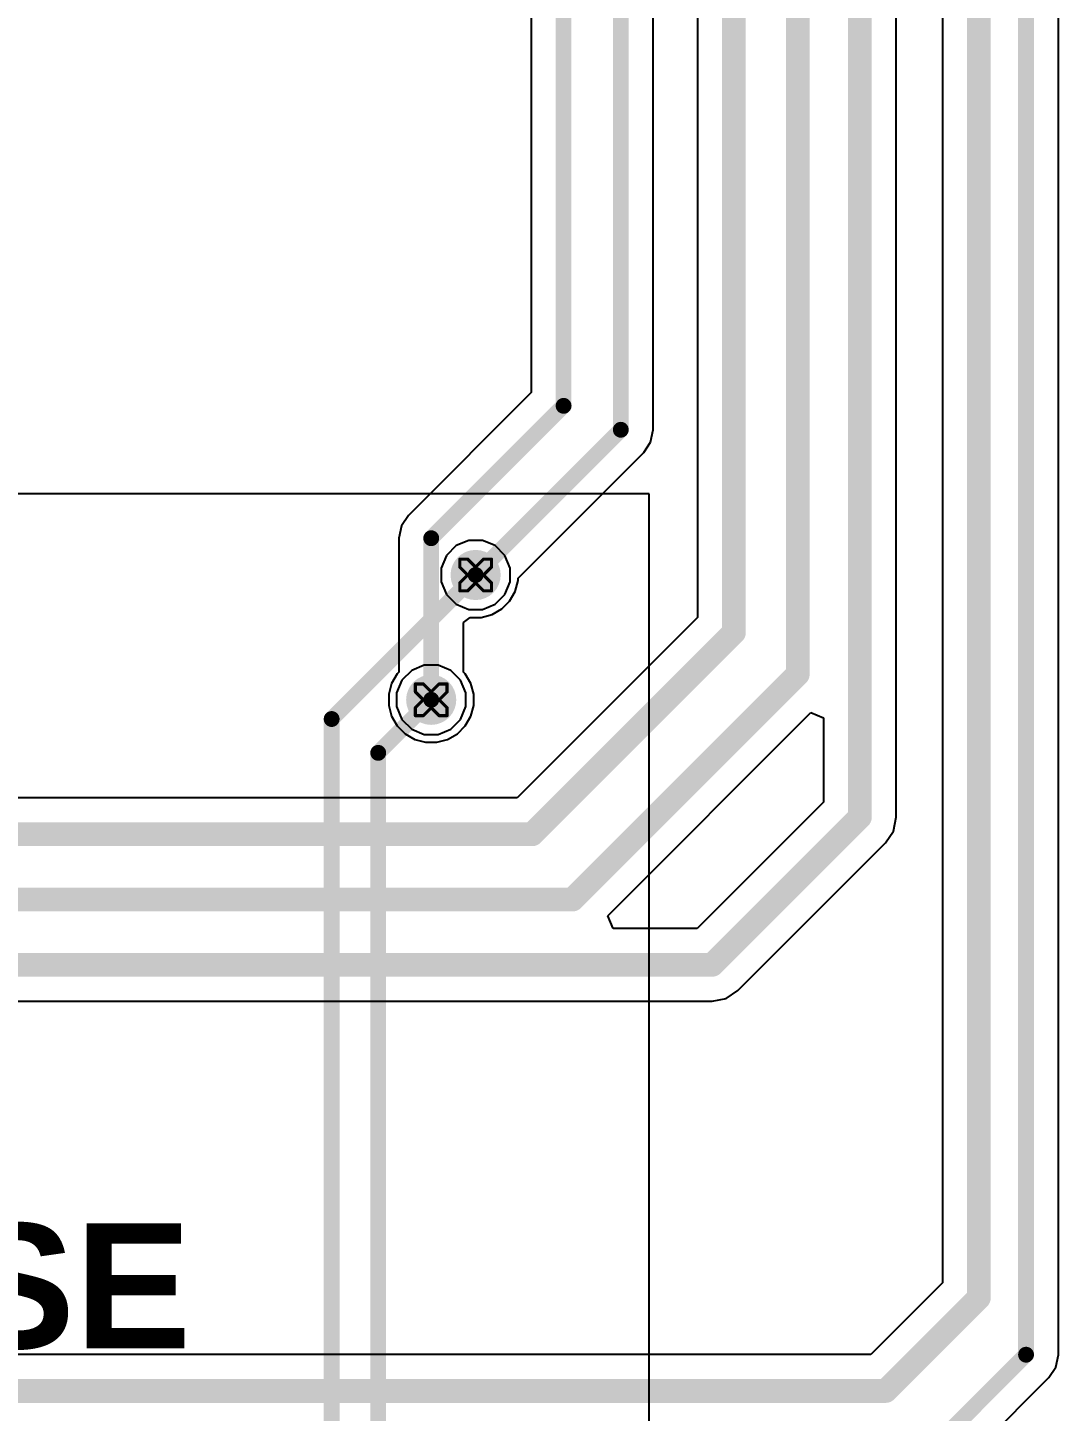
# Model space of a CAD drawing. Header units: inches. Extents: x 0 to 5379, y 0 to 5429.
# Drawn here: x 238.45 to 254.98, y 22.74 to 44.91 of the extents above; entities that cross this region are included whole.
import ezdxf

# ---------------------------------------------------------------- set-up
doc = ezdxf.new("R2010")
doc.units = ezdxf.units.IN
for name, color, linetype in [('Bottom Layer', 5, 'Continuous'), ('Bottom Solder', 6, 'Continuous'), ('Drill Drawing', 1, 'Continuous'), ('GND01', 16, 'Continuous'), ('GND02', 76, 'Continuous'), ('PWR', 156, 'Continuous'), ('SIG 01', 90, 'Continuous'), ('Top Layer', 1, 'Continuous'), ('Top Overlay', 2, 'Continuous'), ('Top Solder', 216, 'Continuous'), ('Via Holes', 16, 'Continuous')]:
    doc.layers.add(name, color=color, linetype=linetype)
doc.styles.add('Arial_Bold', font='', dxfattribs={"height": 0.2})
doc.styles.get('Arial_Bold').set_extended_font_data('Arial', bold=True)

msp = doc.modelspace()

# ---------------------------------------------------------------- hatches: boundary and pattern name
at = {"layer": 'Bottom Layer'}
h = msp.add_hatch(color=5, dxfattribs=at)
edge = h.paths.add_edge_path()
edge.add_arc((245.635, 36.138), 0.3, 0, 360)
h = msp.add_hatch(color=5, dxfattribs=at)
edge = h.paths.add_edge_path()
edge.add_arc((244.923, 34.138), 0.3, 0, 360)
at = {"layer": 'Bottom Solder'}
h = msp.add_hatch(color=6, dxfattribs=at)
edge = h.paths.add_edge_path()
edge.add_arc((245.635, 36.138), 0.402, 0, 360)
h = msp.add_hatch(color=6, dxfattribs=at)
edge = h.paths.add_edge_path()
edge.add_arc((244.923, 34.138), 0.402, 0, 360)
at = {"layer": 'GND01'}
h = msp.add_hatch(color=16, dxfattribs=at)
edge = h.paths.add_edge_path()
edge.add_arc((245.635, 36.138), 0.3, 0, 360)
h = msp.add_hatch(color=16, dxfattribs=at)
edge = h.paths.add_edge_path()
edge.add_arc((244.923, 34.138), 0.3, 0, 360)
at = {"layer": 'GND02'}
h = msp.add_hatch(color=76, dxfattribs=at)
edge = h.paths.add_edge_path()
edge.add_arc((245.635, 36.138), 0.3, 0, 360)
h = msp.add_hatch(color=76, dxfattribs=at)
edge = h.paths.add_edge_path()
edge.add_arc((244.923, 34.138), 0.3, 0, 360)
at = {"layer": 'PWR'}
h = msp.add_hatch(color=156, dxfattribs=at)
edge = h.paths.add_edge_path()
edge.add_arc((245.635, 36.138), 0.3, 0, 360)
h = msp.add_hatch(color=156, dxfattribs=at)
edge = h.paths.add_edge_path()
edge.add_arc((244.923, 34.138), 0.3, 0, 360)
at = {"layer": 'SIG 01'}
h = msp.add_hatch(color=90, dxfattribs=at)
edge = h.paths.add_edge_path()
edge.add_arc((245.635, 36.138), 0.3, 0, 360)
h = msp.add_hatch(color=90, dxfattribs=at)
edge = h.paths.add_edge_path()
edge.add_arc((244.923, 34.138), 0.3, 0, 360)
at = {"layer": 'Top Layer'}
h = msp.add_hatch(color=1, dxfattribs=at)
edge = h.paths.add_edge_path()
edge.add_arc((245.635, 36.138), 0.3, 0, 360)
h = msp.add_hatch(color=1, dxfattribs=at)
edge = h.paths.add_edge_path()
edge.add_arc((244.923, 34.138), 0.3, 0, 360)
at = {"layer": 'Top Solder'}
h = msp.add_hatch(color=216, dxfattribs=at)
edge = h.paths.add_edge_path()
edge.add_arc((245.635, 36.138), 0.402, 0, 360)
h = msp.add_hatch(color=216, dxfattribs=at)
edge = h.paths.add_edge_path()
edge.add_arc((244.923, 34.138), 0.402, 0, 360)
at = {"layer": 'Via Holes'}
h = msp.add_hatch(color=7, dxfattribs=at)
edge = h.paths.add_edge_path()
edge.add_arc((245.635, 36.138), 0.15, 0, 360)
h = msp.add_hatch(color=7, dxfattribs=at)
edge = h.paths.add_edge_path()
edge.add_arc((244.923, 34.138), 0.15, 0, 360)

# ---------------------------------------------------------------- linework, layer by layer
at = {"layer": 'Bottom Layer'}
for p, q in [((245.321, 36.608), (245.166, 36.452)), ((245.525, 36.692), (245.321, 36.608)), ((245.745, 36.692), (245.525, 36.692)), ((245.949, 36.608), (245.745, 36.692)), ((246.105, 36.452), (245.949, 36.608)), ((245.166, 36.452), (245.081, 36.248)), ((246.189, 36.248), (246.105, 36.452)), ((245.081, 36.248), (245.081, 36.028)), ((246.189, 36.028), (246.189, 36.248)), ((245.081, 36.028), (245.166, 35.824)), ((246.105, 35.824), (246.189, 36.028)), ((245.166, 35.824), (245.321, 35.668)), ((245.949, 35.668), (246.105, 35.824)), ((245.321, 35.668), (245.525, 35.584)), ((245.525, 35.584), (245.745, 35.584)), ((245.745, 35.584), (245.949, 35.668)), ((244.61, 34.608), (244.454, 34.452)), ((244.813, 34.692), (244.61, 34.608)), ((245.034, 34.692), (244.813, 34.692)), ((245.237, 34.608), (245.034, 34.692)), ((245.393, 34.452), (245.237, 34.608)), ((244.454, 34.452), (244.369, 34.248)), ((245.477, 34.248), (245.393, 34.452)), ((244.369, 34.248), (244.369, 34.028)), ((245.477, 34.028), (245.477, 34.248)), ((244.369, 34.028), (244.454, 33.824)), ((245.393, 33.824), (245.477, 34.028)), ((244.454, 33.824), (244.61, 33.669)), ((245.237, 33.669), (245.393, 33.824)), ((244.61, 33.669), (244.813, 33.584)), ((244.813, 33.584), (245.034, 33.584)), ((245.034, 33.584), (245.237, 33.669))]:
    msp.add_line(p, q, dxfattribs=at)
at = {"layer": 'Drill Drawing'}
for points in [[(245.381, 36.265, 0.0508, 0.0508, 0), (245.381, 36.392, 0.0508, 0.0508, 0)], [(245.381, 36.392, 0.0508, 0.0508, 0), (245.508, 36.392, 0.0508, 0.0508, 0)], [(245.508, 36.392, 0.0508, 0.0508, 0), (245.635, 36.265, 0.0508, 0.0508, 0)], [(245.635, 36.265, 0.0508, 0.0508, 0), (245.762, 36.392, 0.0508, 0.0508, 0)], [(245.762, 36.392, 0.0508, 0.0508, 0), (245.889, 36.392, 0.0508, 0.0508, 0)], [(245.889, 36.265, 0.0508, 0.0508, 0), (245.889, 36.392, 0.0508, 0.0508, 0)], [(245.381, 36.265, 0.0508, 0.0508, 0), (245.508, 36.138, 0.0508, 0.0508, 0)], [(245.381, 36.011, 0.0508, 0.0508, 0), (245.508, 36.138, 0.0508, 0.0508, 0)], [(245.762, 36.138, 0.0508, 0.0508, 0), (245.889, 36.265, 0.0508, 0.0508, 0)], [(245.762, 36.138, 0.0508, 0.0508, 0), (245.889, 36.011, 0.0508, 0.0508, 0)], [(245.381, 35.884, 0.0508, 0.0508, 0), (245.381, 36.011, 0.0508, 0.0508, 0)], [(245.508, 35.884, 0.0508, 0.0508, 0), (245.635, 36.011, 0.0508, 0.0508, 0)], [(245.635, 36.011, 0.0508, 0.0508, 0), (245.762, 35.884, 0.0508, 0.0508, 0)], [(245.889, 35.884, 0.0508, 0.0508, 0), (245.889, 36.011, 0.0508, 0.0508, 0)], [(245.381, 35.884, 0.0508, 0.0508, 0), (245.508, 35.884, 0.0508, 0.0508, 0)], [(245.762, 35.884, 0.0508, 0.0508, 0), (245.889, 35.884, 0.0508, 0.0508, 0)], [(244.669, 34.265, 0.0508, 0.0508, 0), (244.669, 34.392, 0.0508, 0.0508, 0)], [(244.669, 34.392, 0.0508, 0.0508, 0), (244.796, 34.392, 0.0508, 0.0508, 0)], [(244.796, 34.392, 0.0508, 0.0508, 0), (244.923, 34.265, 0.0508, 0.0508, 0)], [(244.923, 34.265, 0.0508, 0.0508, 0), (245.05, 34.392, 0.0508, 0.0508, 0)], [(245.05, 34.392, 0.0508, 0.0508, 0), (245.177, 34.392, 0.0508, 0.0508, 0)], [(245.177, 34.265, 0.0508, 0.0508, 0), (245.177, 34.392, 0.0508, 0.0508, 0)], [(244.669, 34.265, 0.0508, 0.0508, 0), (244.796, 34.138, 0.0508, 0.0508, 0)], [(244.669, 34.011, 0.0508, 0.0508, 0), (244.796, 34.138, 0.0508, 0.0508, 0)], [(245.05, 34.138, 0.0508, 0.0508, 0), (245.177, 34.265, 0.0508, 0.0508, 0)], [(245.05, 34.138, 0.0508, 0.0508, 0), (245.177, 34.011, 0.0508, 0.0508, 0)], [(244.669, 33.884, 0.0508, 0.0508, 0), (244.669, 34.011, 0.0508, 0.0508, 0)], [(244.796, 33.884, 0.0508, 0.0508, 0), (244.923, 34.011, 0.0508, 0.0508, 0)], [(244.923, 34.011, 0.0508, 0.0508, 0), (245.05, 33.884, 0.0508, 0.0508, 0)], [(245.177, 33.884, 0.0508, 0.0508, 0), (245.177, 34.011, 0.0508, 0.0508, 0)], [(244.669, 33.884, 0.0508, 0.0508, 0), (244.796, 33.884, 0.0508, 0.0508, 0)], [(245.05, 33.884, 0.0508, 0.0508, 0), (245.177, 33.884, 0.0508, 0.0508, 0)]]:
    msp.add_lwpolyline(points, format="xyseb", dxfattribs=at)
for points in [[(245.369, 36.392, 0.0254, 0.0254, 1), (245.394, 36.392, 0.0254, 0.0254, 1)], [(245.369, 36.392, 0.0254, 0.0254, 1), (245.394, 36.392, 0.0254, 0.0254, 1)], [(245.496, 36.392, 0.0254, 0.0254, 1), (245.521, 36.392, 0.0254, 0.0254, 1)], [(245.496, 36.392, 0.0254, 0.0254, 1), (245.521, 36.392, 0.0254, 0.0254, 1)], [(245.75, 36.392, 0.0254, 0.0254, 1), (245.775, 36.392, 0.0254, 0.0254, 1)], [(245.75, 36.392, 0.0254, 0.0254, 1), (245.775, 36.392, 0.0254, 0.0254, 1)], [(245.877, 36.392, 0.0254, 0.0254, 1), (245.902, 36.392, 0.0254, 0.0254, 1)], [(245.877, 36.392, 0.0254, 0.0254, 1), (245.902, 36.392, 0.0254, 0.0254, 1)], [(245.369, 36.265, 0.0254, 0.0254, 1), (245.394, 36.265, 0.0254, 0.0254, 1)], [(245.369, 36.265, 0.0254, 0.0254, 1), (245.394, 36.265, 0.0254, 0.0254, 1)], [(245.496, 36.138, 0.0254, 0.0254, 1), (245.521, 36.138, 0.0254, 0.0254, 1)], [(245.496, 36.138, 0.0254, 0.0254, 1), (245.521, 36.138, 0.0254, 0.0254, 1)], [(245.623, 36.265, 0.0254, 0.0254, 1), (245.648, 36.265, 0.0254, 0.0254, 1)], [(245.623, 36.265, 0.0254, 0.0254, 1), (245.648, 36.265, 0.0254, 0.0254, 1)], [(245.75, 36.138, 0.0254, 0.0254, 1), (245.775, 36.138, 0.0254, 0.0254, 1)], [(245.75, 36.138, 0.0254, 0.0254, 1), (245.775, 36.138, 0.0254, 0.0254, 1)], [(245.877, 36.265, 0.0254, 0.0254, 1), (245.902, 36.265, 0.0254, 0.0254, 1)], [(245.877, 36.265, 0.0254, 0.0254, 1), (245.902, 36.265, 0.0254, 0.0254, 1)], [(245.369, 36.011, 0.0254, 0.0254, 1), (245.394, 36.011, 0.0254, 0.0254, 1)], [(245.369, 36.011, 0.0254, 0.0254, 1), (245.394, 36.011, 0.0254, 0.0254, 1)], [(245.623, 36.011, 0.0254, 0.0254, 1), (245.648, 36.011, 0.0254, 0.0254, 1)], [(245.623, 36.011, 0.0254, 0.0254, 1), (245.648, 36.011, 0.0254, 0.0254, 1)], [(245.877, 36.011, 0.0254, 0.0254, 1), (245.902, 36.011, 0.0254, 0.0254, 1)], [(245.877, 36.011, 0.0254, 0.0254, 1), (245.902, 36.011, 0.0254, 0.0254, 1)], [(245.369, 35.884, 0.0254, 0.0254, 1), (245.394, 35.884, 0.0254, 0.0254, 1)], [(245.369, 35.884, 0.0254, 0.0254, 1), (245.394, 35.884, 0.0254, 0.0254, 1)], [(245.496, 35.884, 0.0254, 0.0254, 1), (245.521, 35.884, 0.0254, 0.0254, 1)], [(245.496, 35.884, 0.0254, 0.0254, 1), (245.521, 35.884, 0.0254, 0.0254, 1)], [(245.75, 35.884, 0.0254, 0.0254, 1), (245.775, 35.884, 0.0254, 0.0254, 1)], [(245.75, 35.884, 0.0254, 0.0254, 1), (245.775, 35.884, 0.0254, 0.0254, 1)], [(245.877, 35.884, 0.0254, 0.0254, 1), (245.902, 35.884, 0.0254, 0.0254, 1)], [(245.877, 35.884, 0.0254, 0.0254, 1), (245.902, 35.884, 0.0254, 0.0254, 1)], [(244.657, 34.392, 0.0254, 0.0254, 1), (244.682, 34.392, 0.0254, 0.0254, 1)], [(244.657, 34.392, 0.0254, 0.0254, 1), (244.682, 34.392, 0.0254, 0.0254, 1)], [(244.784, 34.392, 0.0254, 0.0254, 1), (244.809, 34.392, 0.0254, 0.0254, 1)], [(244.784, 34.392, 0.0254, 0.0254, 1), (244.809, 34.392, 0.0254, 0.0254, 1)], [(245.038, 34.392, 0.0254, 0.0254, 1), (245.063, 34.392, 0.0254, 0.0254, 1)], [(245.038, 34.392, 0.0254, 0.0254, 1), (245.063, 34.392, 0.0254, 0.0254, 1)], [(245.165, 34.392, 0.0254, 0.0254, 1), (245.19, 34.392, 0.0254, 0.0254, 1)], [(245.165, 34.392, 0.0254, 0.0254, 1), (245.19, 34.392, 0.0254, 0.0254, 1)], [(244.657, 34.265, 0.0254, 0.0254, 1), (244.682, 34.265, 0.0254, 0.0254, 1)], [(244.657, 34.265, 0.0254, 0.0254, 1), (244.682, 34.265, 0.0254, 0.0254, 1)], [(244.784, 34.138, 0.0254, 0.0254, 1), (244.809, 34.138, 0.0254, 0.0254, 1)], [(244.784, 34.138, 0.0254, 0.0254, 1), (244.809, 34.138, 0.0254, 0.0254, 1)], [(244.911, 34.265, 0.0254, 0.0254, 1), (244.936, 34.265, 0.0254, 0.0254, 1)], [(244.911, 34.265, 0.0254, 0.0254, 1), (244.936, 34.265, 0.0254, 0.0254, 1)], [(245.038, 34.138, 0.0254, 0.0254, 1), (245.063, 34.138, 0.0254, 0.0254, 1)], [(245.038, 34.138, 0.0254, 0.0254, 1), (245.063, 34.138, 0.0254, 0.0254, 1)], [(245.165, 34.265, 0.0254, 0.0254, 1), (245.19, 34.265, 0.0254, 0.0254, 1)], [(245.165, 34.265, 0.0254, 0.0254, 1), (245.19, 34.265, 0.0254, 0.0254, 1)], [(244.657, 34.011, 0.0254, 0.0254, 1), (244.682, 34.011, 0.0254, 0.0254, 1)], [(244.657, 34.011, 0.0254, 0.0254, 1), (244.682, 34.011, 0.0254, 0.0254, 1)], [(244.911, 34.011, 0.0254, 0.0254, 1), (244.936, 34.011, 0.0254, 0.0254, 1)], [(244.911, 34.011, 0.0254, 0.0254, 1), (244.936, 34.011, 0.0254, 0.0254, 1)], [(245.165, 34.011, 0.0254, 0.0254, 1), (245.19, 34.011, 0.0254, 0.0254, 1)], [(245.165, 34.011, 0.0254, 0.0254, 1), (245.19, 34.011, 0.0254, 0.0254, 1)], [(244.657, 33.884, 0.0254, 0.0254, 1), (244.682, 33.884, 0.0254, 0.0254, 1)], [(244.657, 33.884, 0.0254, 0.0254, 1), (244.682, 33.884, 0.0254, 0.0254, 1)], [(244.784, 33.884, 0.0254, 0.0254, 1), (244.809, 33.884, 0.0254, 0.0254, 1)], [(244.784, 33.884, 0.0254, 0.0254, 1), (244.809, 33.884, 0.0254, 0.0254, 1)], [(245.038, 33.884, 0.0254, 0.0254, 1), (245.063, 33.884, 0.0254, 0.0254, 1)], [(245.038, 33.884, 0.0254, 0.0254, 1), (245.063, 33.884, 0.0254, 0.0254, 1)], [(245.165, 33.884, 0.0254, 0.0254, 1), (245.19, 33.884, 0.0254, 0.0254, 1)], [(245.165, 33.884, 0.0254, 0.0254, 1), (245.19, 33.884, 0.0254, 0.0254, 1)]]:
    msp.add_lwpolyline(points, format="xyseb", close=True, dxfattribs=at)
at = {"layer": 'GND01'}
for p, q in [((245.321, 36.608), (245.166, 36.452)), ((245.525, 36.692), (245.321, 36.608)), ((245.745, 36.692), (245.525, 36.692)), ((245.949, 36.608), (245.745, 36.692)), ((246.105, 36.452), (245.949, 36.608)), ((245.166, 36.452), (245.081, 36.248)), ((246.189, 36.248), (246.105, 36.452)), ((245.081, 36.248), (245.081, 36.028)), ((246.189, 36.028), (246.189, 36.248)), ((245.081, 36.028), (245.166, 35.824)), ((246.105, 35.824), (246.189, 36.028)), ((245.166, 35.824), (245.321, 35.668)), ((245.949, 35.668), (246.105, 35.824)), ((245.321, 35.668), (245.525, 35.584)), ((245.525, 35.584), (245.745, 35.584)), ((245.745, 35.584), (245.949, 35.668)), ((244.61, 34.608), (244.454, 34.452)), ((244.813, 34.692), (244.61, 34.608)), ((245.034, 34.692), (244.813, 34.692)), ((245.237, 34.608), (245.034, 34.692)), ((245.393, 34.452), (245.237, 34.608)), ((244.454, 34.452), (244.369, 34.248)), ((245.477, 34.248), (245.393, 34.452)), ((244.369, 34.248), (244.369, 34.028)), ((245.477, 34.028), (245.477, 34.248)), ((244.369, 34.028), (244.454, 33.824)), ((245.393, 33.824), (245.477, 34.028)), ((244.454, 33.824), (244.61, 33.669)), ((245.237, 33.669), (245.393, 33.824)), ((244.61, 33.669), (244.813, 33.584)), ((244.813, 33.584), (245.034, 33.584)), ((245.034, 33.584), (245.237, 33.669))]:
    msp.add_line(p, q, dxfattribs=at)
at = {"layer": 'GND02'}
for p, q in [((245.321, 36.608), (245.166, 36.452)), ((245.525, 36.692), (245.321, 36.608)), ((245.745, 36.692), (245.525, 36.692)), ((245.949, 36.608), (245.745, 36.692)), ((246.105, 36.452), (245.949, 36.608)), ((245.166, 36.452), (245.081, 36.248)), ((246.189, 36.248), (246.105, 36.452)), ((245.081, 36.248), (245.081, 36.028)), ((246.189, 36.028), (246.189, 36.248)), ((245.081, 36.028), (245.166, 35.824)), ((246.105, 35.824), (246.189, 36.028)), ((245.166, 35.824), (245.321, 35.668)), ((245.949, 35.668), (246.105, 35.824)), ((245.321, 35.668), (245.525, 35.584)), ((245.525, 35.584), (245.745, 35.584)), ((245.745, 35.584), (245.949, 35.668)), ((244.61, 34.608), (244.454, 34.452)), ((244.813, 34.692), (244.61, 34.608)), ((245.034, 34.692), (244.813, 34.692)), ((245.237, 34.608), (245.034, 34.692)), ((245.393, 34.452), (245.237, 34.608)), ((244.454, 34.452), (244.369, 34.248)), ((245.477, 34.248), (245.393, 34.452)), ((244.369, 34.248), (244.369, 34.028)), ((245.477, 34.028), (245.477, 34.248)), ((244.369, 34.028), (244.454, 33.824)), ((245.393, 33.824), (245.477, 34.028)), ((244.454, 33.824), (244.61, 33.669)), ((245.237, 33.669), (245.393, 33.824)), ((244.61, 33.669), (244.813, 33.584)), ((244.813, 33.584), (245.034, 33.584)), ((245.034, 33.584), (245.237, 33.669))]:
    msp.add_line(p, q, dxfattribs=at)
at = {"layer": 'PWR'}
for p, q in [((245.321, 36.608), (245.166, 36.452)), ((245.525, 36.692), (245.321, 36.608)), ((245.745, 36.692), (245.525, 36.692)), ((245.949, 36.608), (245.745, 36.692)), ((246.105, 36.452), (245.949, 36.608)), ((245.166, 36.452), (245.081, 36.248)), ((246.189, 36.248), (246.105, 36.452)), ((245.081, 36.248), (245.081, 36.028)), ((246.189, 36.028), (246.189, 36.248)), ((245.081, 36.028), (245.166, 35.824)), ((246.105, 35.824), (246.189, 36.028)), ((245.166, 35.824), (245.321, 35.668)), ((245.949, 35.668), (246.105, 35.824)), ((245.321, 35.668), (245.525, 35.584)), ((245.525, 35.584), (245.745, 35.584)), ((245.745, 35.584), (245.949, 35.668)), ((244.61, 34.608), (244.454, 34.452)), ((244.813, 34.692), (244.61, 34.608)), ((245.034, 34.692), (244.813, 34.692)), ((245.237, 34.608), (245.034, 34.692)), ((245.393, 34.452), (245.237, 34.608)), ((244.454, 34.452), (244.369, 34.248)), ((245.477, 34.248), (245.393, 34.452)), ((244.369, 34.248), (244.369, 34.028)), ((245.477, 34.028), (245.477, 34.248)), ((244.369, 34.028), (244.454, 33.824)), ((245.393, 33.824), (245.477, 34.028)), ((244.454, 33.824), (244.61, 33.669)), ((245.237, 33.669), (245.393, 33.824)), ((244.61, 33.669), (244.813, 33.584)), ((244.813, 33.584), (245.034, 33.584)), ((245.034, 33.584), (245.237, 33.669))]:
    msp.add_line(p, q, dxfattribs=at)
at = {"layer": 'SIG 01'}
for p, q in [((253.119, 91.109), (253.119, 24.797)), ((252.378, 32.257), (252.378, 90.815)), ((248.481, 38.466), (248.481, 87.727)), ((249.193, 87.511), (249.193, 35.459)), ((254.976, 23.644), (254.976, 83.236)), ((246.527, 58.012), (246.527, 39.063)), ((246.527, 39.063), (244.557, 37.093)), ((248.441, 38.267), (248.481, 38.465)), ((248.481, 38.465), (248.481, 38.466)), ((248.329, 38.099), (248.441, 38.267)), ((246.316, 36.087), (248.329, 38.099)), ((248.329, 38.099), (248.329, 38.099)), ((244.557, 37.093), (244.445, 36.925)), ((244.445, 36.925), (244.406, 36.727)), ((244.406, 36.727), (244.406, 34.583)), ((246.27, 35.875), (246.316, 36.048)), ((246.316, 36.048), (246.316, 36.087)), ((246.053, 35.593), (246.18, 35.72)), ((246.18, 35.72), (246.27, 35.875)), ((245.725, 35.457), (245.898, 35.504)), ((245.898, 35.504), (246.053, 35.593)), ((245.441, 35.377), (245.546, 35.457)), ((245.441, 34.583), (245.441, 35.377)), ((245.546, 35.457), (245.725, 35.457)), ((249.193, 35.459), (246.301, 32.567)), ((244.289, 34.401), (244.242, 34.228)), ((244.379, 34.556), (244.289, 34.401)), ((244.406, 34.583), (244.379, 34.556)), ((245.468, 34.556), (245.441, 34.583)), ((245.558, 34.401), (245.468, 34.556)), ((245.604, 34.228), (245.558, 34.401)), ((244.242, 34.228), (244.242, 34.049)), ((245.604, 34.049), (245.604, 34.228)), ((244.242, 34.049), (244.289, 33.875)), ((245.558, 33.875), (245.604, 34.049)), ((247.754, 30.677), (251.009, 33.932)), ((251.009, 33.932), (251.212, 33.848)), ((244.289, 33.875), (244.379, 33.72)), ((244.379, 33.72), (244.505, 33.593)), ((245.342, 33.593), (245.468, 33.72)), ((245.468, 33.72), (245.558, 33.875)), ((251.212, 33.848), (251.212, 32.499)), ((244.505, 33.593), (244.661, 33.504)), ((244.661, 33.504), (244.834, 33.457)), ((245.013, 33.457), (245.186, 33.504)), ((245.186, 33.504), (245.342, 33.593)), ((244.834, 33.457), (245.013, 33.457)), ((246.301, 32.567), (186.319, 32.567)), ((251.212, 32.499), (249.188, 30.474)), ((252.333, 32.034), (252.378, 32.257)), ((252.207, 31.845), (252.333, 32.034)), ((249.841, 29.48), (252.207, 31.845)), ((247.838, 30.474), (247.754, 30.677)), ((249.188, 30.474), (247.838, 30.474)), ((231.086, 29.309), (249.429, 29.309)), ((249.429, 29.309), (249.652, 29.353)), ((249.652, 29.353), (249.841, 29.48)), ((253.119, 24.797), (251.968, 23.646)), ((251.968, 23.646), (214.508, 23.646)), ((254.937, 23.445), (254.976, 23.644)), ((254.824, 23.277), (254.937, 23.445)), ((253.228, 21.681), (254.824, 23.277))]:
    msp.add_line(p, q, dxfattribs=at)
for points in [[(254.458, 23.644, 0.254, 0.254, 0), (254.458, 93.042, 0.254, 0.254, 0)], [(253.702, 24.556, 0.381, 0.381, 0), (253.702, 91.35, 0.381, 0.381, 0)], [(251.795, 32.257, 0.381, 0.381, 0), (251.795, 90.815, 0.381, 0.381, 0)], [(247.963, 38.465, 0.254, 0.254, 0), (247.963, 87.727, 0.254, 0.254, 0)], [(249.776, 35.217, 0.381, 0.381, 0), (249.776, 87.511, 0.381, 0.381, 0)], [(247.045, 38.848, 0.254, 0.254, 0), (247.045, 87.347, 0.254, 0.254, 0)], [(250.799, 34.546, 0.381, 0.381, 0), (250.799, 85.258, 0.381, 0.381, 0)], [(244.923, 36.727, 0.254, 0.254, 0), (247.045, 38.848, 0.254, 0.254, 0)], [(245.635, 36.138, 0.254, 0.254, 0), (247.963, 38.465, 0.254, 0.254, 0)], [(244.923, 34.138, 0.254, 0.254, 0), (244.923, 36.727, 0.254, 0.254, 0)], [(246.542, 31.984, 0.381, 0.381, 0), (249.776, 35.217, 0.381, 0.381, 0)], [(247.19, 30.938, 0.381, 0.381, 0), (250.799, 34.546, 0.381, 0.381, 0)], [(249.429, 29.892, 0.381, 0.381, 0), (251.795, 32.257, 0.381, 0.381, 0)], [(186.319, 31.984, 0.381, 0.381, 0), (246.542, 31.984, 0.381, 0.381, 0)], [(187.203, 30.938, 0.381, 0.381, 0), (247.19, 30.938, 0.381, 0.381, 0)], [(187.986, 29.892, 0.381, 0.381, 0), (249.429, 29.892, 0.381, 0.381, 0)], [(252.209, 23.063, 0.381, 0.381, 0), (253.702, 24.556, 0.381, 0.381, 0)], [(252.862, 22.047, 0.254, 0.254, 0), (254.458, 23.644, 0.254, 0.254, 0)], [(214.508, 23.063, 0.381, 0.381, 0), (252.209, 23.063, 0.381, 0.381, 0)]]:
    msp.add_lwpolyline(points, format="xyseb", dxfattribs=at)
for points in [[(246.982, 38.848, 0.127, 0.127, 1), (247.109, 38.848, 0.127, 0.127, 1)], [(246.982, 38.848, 0.127, 0.127, 1), (247.109, 38.848, 0.127, 0.127, 1)], [(247.899, 38.465, 0.127, 0.127, 1), (248.026, 38.465, 0.127, 0.127, 1)], [(247.899, 38.465, 0.127, 0.127, 1), (248.026, 38.465, 0.127, 0.127, 1)], [(244.86, 36.727, 0.127, 0.127, 1), (244.987, 36.727, 0.127, 0.127, 1)], [(244.86, 36.727, 0.127, 0.127, 1), (244.987, 36.727, 0.127, 0.127, 1)], [(245.572, 36.138, 0.127, 0.127, 1), (245.699, 36.138, 0.127, 0.127, 1)], [(249.68, 35.217, 0.191, 0.191, 1), (249.871, 35.217, 0.191, 0.191, 1)], [(249.68, 35.217, 0.191, 0.191, 1), (249.871, 35.217, 0.191, 0.191, 1)], [(250.703, 34.546, 0.191, 0.191, 1), (250.894, 34.546, 0.191, 0.191, 1)], [(250.703, 34.546, 0.191, 0.191, 1), (250.894, 34.546, 0.191, 0.191, 1)], [(244.86, 34.138, 0.127, 0.127, 1), (244.987, 34.138, 0.127, 0.127, 1)], [(251.7, 32.257, 0.191, 0.191, 1), (251.89, 32.257, 0.191, 0.191, 1)], [(251.7, 32.257, 0.191, 0.191, 1), (251.89, 32.257, 0.191, 0.191, 1)], [(246.447, 31.984, 0.191, 0.191, 1), (246.638, 31.984, 0.191, 0.191, 1)], [(246.447, 31.984, 0.191, 0.191, 1), (246.638, 31.984, 0.191, 0.191, 1)], [(247.095, 30.938, 0.191, 0.191, 1), (247.285, 30.938, 0.191, 0.191, 1)], [(247.095, 30.938, 0.191, 0.191, 1), (247.285, 30.938, 0.191, 0.191, 1)], [(249.334, 29.892, 0.191, 0.191, 1), (249.524, 29.892, 0.191, 0.191, 1)], [(249.334, 29.892, 0.191, 0.191, 1), (249.524, 29.892, 0.191, 0.191, 1)], [(253.606, 24.556, 0.191, 0.191, 1), (253.797, 24.556, 0.191, 0.191, 1)], [(253.606, 24.556, 0.191, 0.191, 1), (253.797, 24.556, 0.191, 0.191, 1)], [(254.395, 23.644, 0.127, 0.127, 1), (254.522, 23.644, 0.127, 0.127, 1)], [(254.395, 23.644, 0.127, 0.127, 1), (254.522, 23.644, 0.127, 0.127, 1)], [(252.114, 23.063, 0.191, 0.191, 1), (252.304, 23.063, 0.191, 0.191, 1)], [(252.114, 23.063, 0.191, 0.191, 1), (252.304, 23.063, 0.191, 0.191, 1)]]:
    msp.add_lwpolyline(points, format="xyseb", close=True, dxfattribs=at)
at = {"layer": 'Top Layer'}
for p, q in [((248.417, 37.44), (238.13, 37.44)), ((248.417, 37.44), (238.13, 37.44)), ((248.417, 0.381), (248.417, 37.44)), ((248.417, 0.388), (248.417, 37.44))]:
    msp.add_line(p, q, dxfattribs=at)
for points in [[(243.327, 33.83, 0.254, 0.254, 0), (245.635, 36.138, 0.254, 0.254, 0)], [(244.073, 33.288, 0.254, 0.254, 0), (244.923, 34.138, 0.254, 0.254, 0)], [(243.327, 3.02, 0.254, 0.254, 0), (243.327, 33.83, 0.254, 0.254, 0)], [(244.073, 2.734, 0.254, 0.254, 0), (244.073, 33.288, 0.254, 0.254, 0)]]:
    msp.add_lwpolyline(points, format="xyseb", dxfattribs=at)
for points in [[(245.572, 36.138, 0.127, 0.127, 1), (245.699, 36.138, 0.127, 0.127, 1)], [(244.86, 34.138, 0.127, 0.127, 1), (244.987, 34.138, 0.127, 0.127, 1)], [(243.264, 33.83, 0.127, 0.127, 1), (243.391, 33.83, 0.127, 0.127, 1)], [(243.264, 33.83, 0.127, 0.127, 1), (243.391, 33.83, 0.127, 0.127, 1)], [(244.01, 33.288, 0.127, 0.127, 1), (244.137, 33.288, 0.127, 0.127, 1)], [(244.01, 33.288, 0.127, 0.127, 1), (244.137, 33.288, 0.127, 0.127, 1)]]:
    msp.add_lwpolyline(points, format="xyseb", close=True, dxfattribs=at)

# ---------------------------------------------------------------- texts
at = {"layer": 'Top Overlay', "style": 'Arial_Bold'}
msp.add_text('FUSE', height=2, rotation=360, dxfattribs=at).set_placement((233.625, 23.747))

doc.saveas('drawing.dxf')
